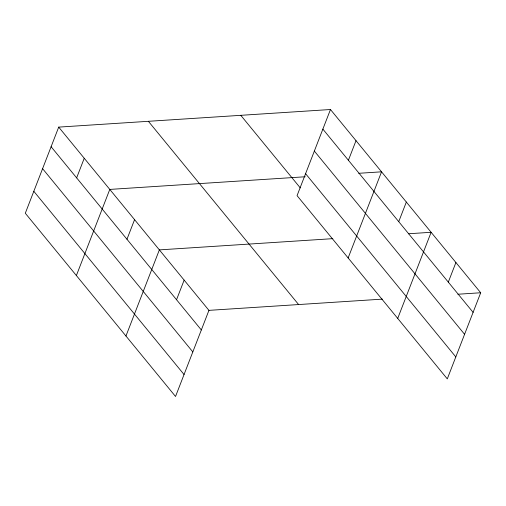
<?xml version="1.0" encoding="UTF-8"?>
<svg xmlns="http://www.w3.org/2000/svg" width="506" height="506" viewBox="0 0 506 506"><rect width="100%" height="100%" fill="white"/><g stroke="black" fill="none" stroke-linecap="round" stroke-linejoin="round"><path stroke-width="0.76" d="M58.709 127.114L25.3 213.241L175.531 396.483L208.94 310.361L58.709 127.114L330.469 109.517L480.7 292.759L447.291 378.886L297.06 195.639L330.469 109.517M76.64 177.872L84.243 158.264M76.381 275.542L109.783 189.415L305.238 176.758M126.968 239.256L134.571 219.655M125.956 336.016L159.358 249.888L332.828 238.655M176.543 299.729L184.146 280.122M348.406 160.269L356.009 140.668M348.141 257.946L381.549 171.819L358.735 173.299M398.734 221.66L406.337 202.052M397.716 318.413L431.125 232.292L408.31 233.766M448.31 282.127L455.912 262.525M208.94 310.361L382.403 299.128M457.886 294.239L480.7 292.759M322.866 129.119L473.097 312.366M314.352 151.073L464.584 334.314M305.58 173.691L455.811 356.932M240.786 115.324L300.292 187.909M148.384 121.307L298.616 304.549M51.1 146.715L201.331 329.963M42.586 168.669L192.818 351.917M33.813 191.287L184.045 374.529"/></g></svg>
